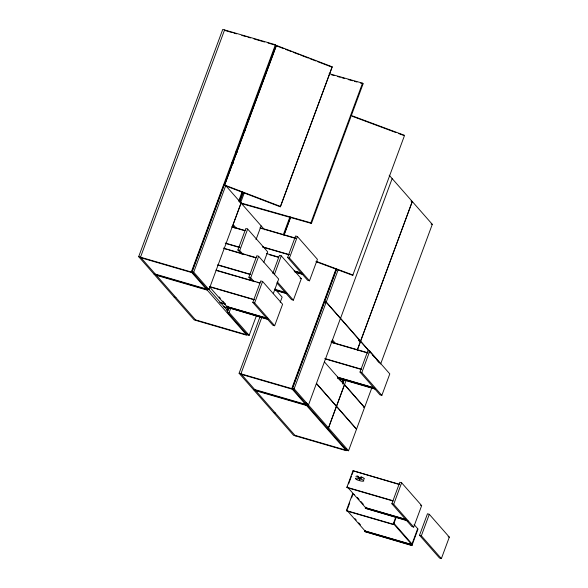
<?xml version="1.0" encoding="UTF-8"?>
<svg xmlns="http://www.w3.org/2000/svg" width="588" height="588" viewBox="0 0 588 588"><rect width="100%" height="100%" fill="white"/><g stroke="black" fill="none" stroke-linecap="round" stroke-linejoin="round"><path stroke-width="0.88" d="M356.063 476.67A4.395 0.963 16.4 0 1 357.761 476.14L357.813 477.28A4.395 0.963 16.4 0 1 360.37 477.875L361.135 476.919A4.395 0.963 16.4 0 1 363.582 479.183M138.68 256.669L191.335 272.016L246.857 335.27L194.202 319.931L138.68 256.669L222.749 29.4L275.404 44.739L275.926 45.327L191.85 272.604L141.024 257.794M191.335 272.016L275.404 44.739M241.029 203.029L209.005 289.597L207.174 289.068L191.886 271.649L223.91 185.08L225.741 185.617L264.607 229.798M224.491 185.426L276.404 45.43L332.205 66.812L280.542 206.476L280.292 206.807L224.491 185.426L276.404 45.43M209.005 289.597L193.717 272.185L225.741 185.617M206.653 287.701L206.19 288.936L155.364 274.133M238.677 201.125L242.175 191.659M239.191 201.713L242.69 192.247M207.682 288.877L207.226 290.112L156.393 275.309M239.706 202.301L243.211 192.835M329.14 73.684L362.531 83.158L363.105 83.768L311.442 223.433L241.146 203.492L240.573 202.882L244.38 192.599M241.087 203.095L233.135 224.579L236.67 228.607M241.418 254.023L237.883 249.996L245.828 228.511L247.658 229.041L267.68 251.848L263.865 262.16M243.241 254.553L239.713 250.532L247.658 229.041M223.293 306.421L225.035 307.179M268.429 319.585L226.52 307.083L226.755 306.466L267.452 318.321M266.731 318.233L226.894 306.627L227.122 306.01M226.461 309.354L226.77 310.111L227.688 307.62M226.821 309.766L227.688 307.421M227.211 310.243L228.482 306.818M227.732 310.832L228.997 307.406M256.471 315.572L249.158 335.344L247.327 334.807L227.306 312L228.894 307.708M256.015 239.654L261.101 225.902M249.158 335.344L229.136 312.537L230.724 308.237M251.818 280.586L248.878 277.235L256.824 255.743L258.654 256.28L278.668 279.087L273.266 293.691M253.649 281.115L250.709 277.764L258.654 256.28M280.292 206.807L332.205 66.812M252.803 302.408L260.756 280.917L262.586 281.454L282.6 304.261L274.655 325.745L272.825 325.215L252.803 302.408L254.633 302.938L274.655 325.745M254.633 302.938L262.586 281.454M246.798 333.44L246.343 334.682L195.51 319.872M283.284 234.818L289.972 216.744M284.114 234.546L290.487 217.332M284.033 235.163L290.692 217.17M272.788 273.383L279.462 255.332L281.292 255.861L301.313 278.668L293.361 300.159L291.53 299.623L276.816 282.857M274.302 274.772L281.292 255.861M239.096 373.277L291.751 388.617L346.244 450.702L293.581 435.355L239.096 373.277L260.116 316.462M261.939 316.991L240.926 373.806L295.411 435.892M287.62 257.478L295.573 235.994L297.403 236.523L317.417 259.33L309.472 280.821L307.642 280.285L287.62 257.478L289.45 258.014L309.472 280.821M289.45 258.014L297.403 236.523M280.226 302.269L282.13 297.116L275.066 289.068M311.442 223.433L310.868 222.83L362.531 83.158M291.751 388.617L336.02 268.959M316.395 383.604L356.49 429.284L348.537 450.768L346.707 450.239L292.31 388.256L324.326 301.688L326.156 302.217L370.55 352.8M325.598 302.835L324.407 301.482L336.454 268.922M336.534 269.547L292.273 389.205L241.44 374.394M348.537 450.768L294.14 388.786L326.156 302.217M389.183 175.202L432.305 224.329L380.642 363.994L326.237 302.019L338.284 269.451M316.021 261.689L352.756 275.368L404.573 135.336L351.609 115.616M306.216 402.648L305.576 404.368L254.751 389.557M306.73 403.236L306.091 404.956L253.435 389.616M307.245 403.824L306.605 405.544L255.78 390.733M340.415 318.461L308.45 405.095L306.62 404.559L308.391 405.029M340.548 318.314L392.152 178.583M339.923 380.495L340.489 378.973L340.673 379.451L338.034 378.679M341.79 381.685L340.79 381.075M343.127 379.458L342.26 381.81L341.893 381.391M342.201 382.156L343.12 379.664M342.422 382.891L343.686 379.466M342.745 384.045L344.333 379.745M328.464 427.902L336.409 406.411L328.523 427.961L326.634 427.366M336.49 406.205L344.436 384.721M357.306 349.926L360.488 341.327L359.268 340.974M411.012 201.096L412.284 201.522L360.562 341.121L358.731 340.592M336.549 406.271L344.494 384.78M346.163 380.282L344.568 384.574L364.589 407.381L371.903 387.617M357.364 349.992L360.547 341.393L359.327 341.04M412.284 201.522L360.62 341.187L358.79 340.658M359.996 372.05L367.948 350.558L369.779 351.095L389.793 373.902L381.847 395.386L380.017 394.857L359.996 372.05L361.826 372.579L381.847 395.386M361.826 372.579L369.779 351.095M346.185 448.872L345.729 450.114L294.897 435.304M393.122 501.042L347.229 487.665L346.883 487.276L352.998 470.745L399.759 484.372M347.229 487.665L347.457 487.048M348.625 483.88L351.455 476.236M352.08 474.538L353.028 471.988M393.725 523.981L393.497 524.606L346.736 510.979L346.391 510.59L352.506 494.06L354.241 494.567M346.824 510.2L347.199 509.745M347.508 508.892L349.713 502.946M351.595 497.852L352.535 495.302M408.072 521.005L365.295 508.252L365.523 507.635L406.22 519.491M405.5 519.402L365.662 507.797L365.898 507.179M411.909 545.583L364.803 531.567L365.03 530.949L411.798 544.569L411.909 545.583L418.024 529.053L414.07 524.54M411.938 544.731L393.585 523.82L393.813 523.202L412.166 544.113L411.938 544.731L365.177 531.111L365.405 530.486M391.865 503.747L399.811 482.256L401.641 482.792L421.662 505.599L413.709 527.083L411.879 526.554L391.865 503.747L393.695 504.276L413.709 527.083M393.695 504.276L401.641 482.792M393.497 524.606L393.151 524.209L395.908 516.771M393.96 523.364L396.158 517.418M412.026 543.951L417.678 528.663M419.523 535.264L427.476 513.772L429.306 514.309L449.32 537.116L441.375 558.6L439.545 558.063L419.523 535.264L421.353 535.793L441.375 558.6M421.353 535.793L429.306 514.309M352.756 275.368L352.91 275L316.175 261.329M361.333 478.228L359.606 477.824M331.478 74.786L334.109 75.536M337.622 76.536L340.261 77.285M342.018 77.785L344.656 78.527M348.169 79.527L352.565 80.776M354.321 81.269L356.953 82.019M360.466 83.018L363.105 83.768M240.573 202.882L310.868 222.83M232.106 32.56L225.094 30.525L224.579 29.937L140.51 257.206L196.032 320.46M233.855 33.075L236.486 33.839M241.749 35.376L246.129 36.647M247.879 37.162L250.51 37.926M254.016 38.948L264.534 42.013M268.032 43.034L275.926 45.327M243.689 130.264L245.453 130.779M231.613 162.913L233.377 163.42M431.085 223.969L432.305 224.329M260.014 227.762L295.514 238.103M260.352 228.151L262.954 228.908M264.681 229.416L295.86 238.493M232.201 226.762L245.196 230.547M231.679 226.902L244.674 230.687M262.557 246.813L289.399 254.633M262.902 247.203L288.877 254.773M266.452 253.553L278.58 257.088M269.4 254.707L278.058 257.228M225.226 243.042L239.948 247.327M225.571 243.432L239.426 247.467M237.883 249.996L239.713 250.532M223.322 248.085L256.228 257.669M224.535 248.724L227.13 249.481M228.864 249.988L245.314 254.78M247.048 255.288L255.706 257.809M294.184 270.95L301.982 273.222M294.331 271.112L301.254 273.133M294.823 271.825L302.614 274.096M295.169 272.215L302.96 274.486M300.093 278.315L301.313 278.668M218.075 264.865L250.113 274.199M217.553 265.004L250.459 274.589M248.878 277.235L250.709 277.764M324.407 301.482L326.237 302.019M215.958 270.083L260.124 282.946M216.303 270.473L237.082 276.529M238.816 277.036L255.266 281.828M257 282.328L259.602 283.085M274.655 289.178L285.187 292.368M275.287 290.053L286.547 293.331M275.632 290.443L286.893 293.721M191.886 271.649L193.717 272.185M209.843 286.613L254.009 299.476M209.321 286.753L254.354 299.865M154.049 274.184L206.711 289.524M219.927 302.555L225.108 304.062M219.978 302.614L225.16 304.121M226.52 307.083L268.091 319.196M223.55 306.716L225.307 307.223M330.941 342.003L368.176 352.851M227.306 312L229.136 312.537M332.154 342.65L367.654 352.991M174.121 297.058L175.952 297.587M324.826 358.533L361.194 369.124M325.171 358.923L361.539 369.521M337.402 377.121L374.644 387.97M337.549 377.283L373.917 387.882M338.041 377.996L375.276 388.844M337.85 378.209L375.622 389.234M338.1 378.496L340.746 379.267M363.369 407.028L364.589 407.381M292.31 388.256L294.14 388.786M273.508 412.482L275.338 413.019M398.37 484.255L352.998 470.745M420.442 505.246L421.662 505.599M346.883 487.276L392.777 500.645M354.072 494.809L352.506 494.06M365.295 508.252L406.859 520.365M448.1 536.756L449.32 537.116M346.391 510.59L393.151 524.209M364.803 531.567L411.563 545.186M352.308 116.299L395.878 132.52M398.436 133.469L403.566 135.38M276.154 45.754L283.769 48.672M285.459 49.318L291.376 51.59M293.067 52.236L298.983 54.5M300.674 55.154L308.281 58.065M309.972 58.712L315.896 60.983M317.586 61.63L331.11 66.812M224.741 185.095L280.542 206.476M359.452 477.765L357.857 476.148M247.555 119.739L248.753 121.099M235.942 151.145L237.133 152.505M235.479 152.38L236.677 153.747M372.322 354.814L374.674 357.497M377.033 360.179L378.797 362.186M232.488 225.388L234.84 228.071M332.521 340.011L335.469 343.363M331.867 340.82L333.639 342.833M277.462 282.049L293.361 300.159M324.422 361.914L364.516 407.587L356.563 429.078L316.469 383.398M219.155 296.925L220.353 298.292M222.764 301.041L225.175 303.783M209.725 287.062L226.894 306.627M208.512 288.943L227.769 310.883M357.32 497.404L359.128 499.462M360.936 501.52L363.34 504.269M347.31 486.886L365.662 507.797M355.027 518.66L356.232 520.035M358.636 522.776L360.444 524.834M347.412 510.869L365.177 531.111M361.025 476.89L361.804 478.029M358.768 478.794L359.319 478.97L358.79 478.779M359.459 479.793L360.01 479.977L359.54 479.793M357.07 479.786A4.395 0.963 16.4 0 0 363.788 480.984A4.395 0.963 16.4 0 0 357.93 478.309A4.395 0.963 16.4 0 0 357.07 479.786"/></g></svg>
